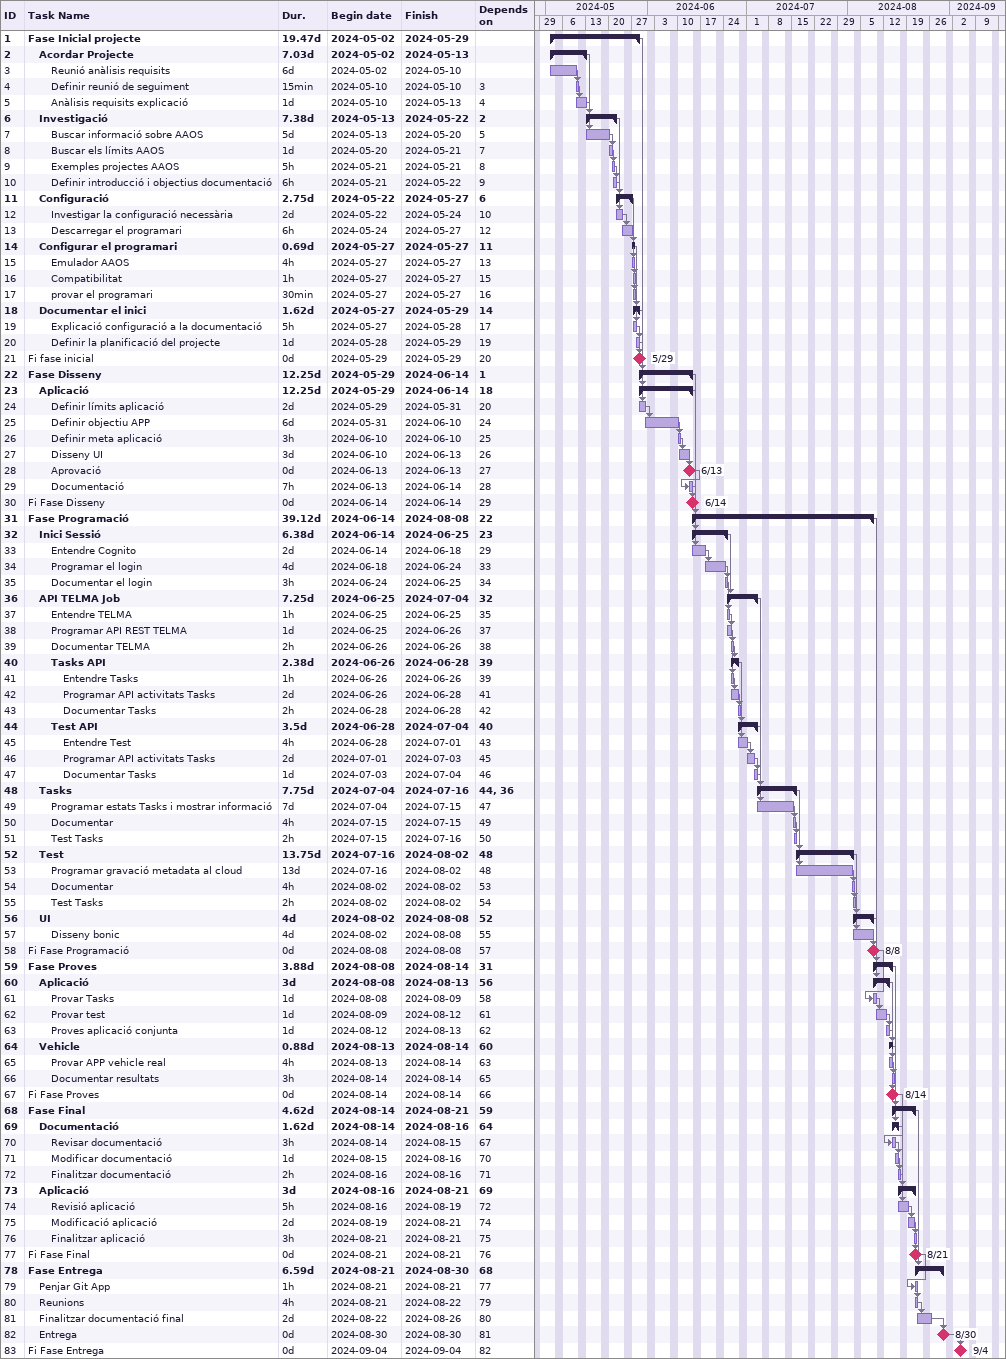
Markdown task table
| ID | Level | Task | Duration | Start | Finish | Predecessors |
|---|---|---|---|---|---|---|
| 1 | 1 | **Fase Inicial projecte** | 19.47d | 2024-05-02 | 2024-05-29 |  |
| 2 | 2 | **Acordar Projecte** | 7.03d | 2024-05-02 | 2024-05-13 |  |
| 3 | 3 | Reunió anàlisis requisits | 6d | 2024-05-02 | 2024-05-10 |  |
| 4 | 3 | Definir reunió de seguiment | 15min | 2024-05-10 | 2024-05-10 | 3 |
| 5 | 3 | Anàlisis requisits explicació | 1d | 2024-05-10 | 2024-05-13 | 4 |
| 6 | 2 | **Investigació** | 7.38d | 2024-05-13 | 2024-05-22 | 2 |
| 7 | 3 | Buscar informació sobre AAOS | 5d | 2024-05-13 | 2024-05-20 | 5 |
| 8 | 3 | Buscar els límits AAOS | 1d | 2024-05-20 | 2024-05-21 | 7 |
| 9 | 3 | Exemples projectes AAOS | 5h | 2024-05-21 | 2024-05-21 | 8 |
| 10 | 3 | Definir introducció i objectius documentació | 6h | 2024-05-21 | 2024-05-22 | 9 |
| 11 | 2 | **Configuració** | 2.75d | 2024-05-22 | 2024-05-27 | 6 |
| 12 | 3 | Investigar la configuració necessària | 2d | 2024-05-22 | 2024-05-24 | 10 |
| 13 | 3 | Descarregar el programari | 6h | 2024-05-24 | 2024-05-27 | 12 |
| 14 | 2 | **Configurar el programari** | 0.69d | 2024-05-27 | 2024-05-27 | 11 |
| 15 | 3 | Emulador AAOS | 4h | 2024-05-27 | 2024-05-27 | 13 |
| 16 | 3 | Compatibilitat | 1h | 2024-05-27 | 2024-05-27 | 15 |
| 17 | 3 | provar el programari | 30min | 2024-05-27 | 2024-05-27 | 16 |
| 18 | 2 | **Documentar el inici** | 1.62d | 2024-05-27 | 2024-05-29 | 14 |
| 19 | 3 | Explicació configuració a la documentació | 5h | 2024-05-27 | 2024-05-28 | 17 |
| 20 | 3 | Definir la planificació del projecte | 1d | 2024-05-28 | 2024-05-29 | 19 |
| 21 | 1 | Fi fase inicial | 0d | 2024-05-29 | 2024-05-29 | 20 |
| 22 | 1 | **Fase Disseny** | 12.25d | 2024-05-29 | 2024-06-14 | 1 |
| 23 | 2 | **Aplicació** | 12.25d | 2024-05-29 | 2024-06-14 | 18 |
| 24 | 3 | Definir límits aplicació | 2d | 2024-05-29 | 2024-05-31 | 20 |
| 25 | 3 | Definir objectiu APP | 6d | 2024-05-31 | 2024-06-10 | 24 |
| 26 | 3 | Definir meta aplicació | 3h | 2024-06-10 | 2024-06-10 | 25 |
| 27 | 3 | Disseny UI | 3d | 2024-06-10 | 2024-06-13 | 26 |
| 28 | 3 | Aprovació | 0d | 2024-06-13 | 2024-06-13 | 27 |
| 29 | 3 | Documentació | 7h | 2024-06-13 | 2024-06-14 | 28 |
| 30 | 1 | Fi Fase Disseny | 0d | 2024-06-14 | 2024-06-14 | 29 |
| 31 | 1 | **Fase Programació** | 39.12d | 2024-06-14 | 2024-08-08 | 22 |
| 32 | 2 | **Inici Sessió** | 6.38d | 2024-06-14 | 2024-06-25 | 23 |
| 33 | 3 | Entendre Cognito | 2d | 2024-06-14 | 2024-06-18 | 29 |
| 34 | 3 | Programar el login | 4d | 2024-06-18 | 2024-06-24 | 33 |
| 35 | 3 | Documentar el login | 3h | 2024-06-24 | 2024-06-25 | 34 |
| 36 | 2 | **API TELMA Job** | 7.25d | 2024-06-25 | 2024-07-04 | 32 |
| 37 | 3 | Entendre TELMA | 1h | 2024-06-25 | 2024-06-25 | 35 |
| 38 | 3 | Programar API REST TELMA | 1d | 2024-06-25 | 2024-06-26 | 37 |
| 39 | 3 | Documentar TELMA | 2h | 2024-06-26 | 2024-06-26 | 38 |
| 40 | 3 | **Tasks API** | 2.38d | 2024-06-26 | 2024-06-28 | 39 |
| 41 | 4 | Entendre Tasks | 1h | 2024-06-26 | 2024-06-26 | 39 |
| 42 | 4 | Programar API activitats Tasks | 2d | 2024-06-26 | 2024-06-28 | 41 |
| 43 | 4 | Documentar Tasks | 2h | 2024-06-28 | 2024-06-28 | 42 |
| 44 | 3 | **Test API** | 3.5d | 2024-06-28 | 2024-07-04 | 40 |
| 45 | 4 | Entendre Test | 4h | 2024-06-28 | 2024-07-01 | 43 |
| 46 | 4 | Programar API activitats Tasks | 2d | 2024-07-01 | 2024-07-03 | 45 |
| 47 | 4 | Documentar Tasks | 1d | 2024-07-03 | 2024-07-04 | 46 |
| 48 | 2 | **Tasks** | 7.75d | 2024-07-04 | 2024-07-16 | 44, 36 |
| 49 | 3 | Programar estats Tasks i mostrar informació | 7d | 2024-07-04 | 2024-07-15 | 47 |
| 50 | 3 | Documentar | 4h | 2024-07-15 | 2024-07-15 | 49 |
| 51 | 3 | Test Tasks | 2h | 2024-07-15 | 2024-07-16 | 50 |
| 52 | 2 | **Test** | 13.75d | 2024-07-16 | 2024-08-02 | 48 |
| 53 | 3 | Programar gravació metadata al cloud | 13d | 2024-07-16 | 2024-08-02 | 48 |
| 54 | 3 | Documentar | 4h | 2024-08-02 | 2024-08-02 | 53 |
| 55 | 3 | Test Tasks | 2h | 2024-08-02 | 2024-08-02 | 54 |
| 56 | 2 | **UI** | 4d | 2024-08-02 | 2024-08-08 | 52 |
| 57 | 3 | Disseny bonic | 4d | 2024-08-02 | 2024-08-08 | 55 |
| 58 | 1 | Fi Fase Programació | 0d | 2024-08-08 | 2024-08-08 | 57 |
| 59 | 1 | **Fase Proves** | 3.88d | 2024-08-08 | 2024-08-14 | 31 |
| 60 | 2 | **Aplicació** | 3d | 2024-08-08 | 2024-08-13 | 56 |
| 61 | 3 | Provar Tasks | 1d | 2024-08-08 | 2024-08-09 | 58 |
| 62 | 3 | Provar test | 1d | 2024-08-09 | 2024-08-12 | 61 |
| 63 | 3 | Proves aplicació conjunta | 1d | 2024-08-12 | 2024-08-13 | 62 |
| 64 | 2 | **Vehicle** | 0.88d | 2024-08-13 | 2024-08-14 | 60 |
| 65 | 3 | Provar APP vehicle real | 4h | 2024-08-13 | 2024-08-14 | 63 |
| 66 | 3 | Documentar resultats | 3h | 2024-08-14 | 2024-08-14 | 65 |
| 67 | 1 | Fi Fase Proves | 0d | 2024-08-14 | 2024-08-14 | 66 |
| 68 | 1 | **Fase Final** | 4.62d | 2024-08-14 | 2024-08-21 | 59 |
| 69 | 2 | **Documentació** | 1.62d | 2024-08-14 | 2024-08-16 | 64 |
| 70 | 3 | Revisar documentació | 3h | 2024-08-14 | 2024-08-15 | 67 |
| 71 | 3 | Modificar documentació | 1d | 2024-08-15 | 2024-08-16 | 70 |
| 72 | 3 | Finalitzar documentació | 2h | 2024-08-16 | 2024-08-16 | 71 |
| 73 | 2 | **Aplicació** | 3d | 2024-08-16 | 2024-08-21 | 69 |
| 74 | 3 | Revisió aplicació | 5h | 2024-08-16 | 2024-08-19 | 72 |
| 75 | 3 | Modificació aplicació | 2d | 2024-08-19 | 2024-08-21 | 74 |
| 76 | 3 | Finalitzar aplicació | 3h | 2024-08-21 | 2024-08-21 | 75 |
| 77 | 1 | Fi Fase Final | 0d | 2024-08-21 | 2024-08-21 | 76 |
| 78 | 1 | **Fase Entrega** | 6.59d | 2024-08-21 | 2024-08-30 | 68 |
| 79 | 2 | Penjar Git App | 1h | 2024-08-21 | 2024-08-21 | 77 |
| 80 | 2 | Reunions | 4h | 2024-08-21 | 2024-08-22 | 79 |
| 81 | 2 | Finalitzar documentació final | 2d | 2024-08-22 | 2024-08-26 | 80 |
| 82 | 2 | Entrega | 0d | 2024-08-30 | 2024-08-30 | 81 |
| 83 | 1 | Fi Fase Entrega | 0d | 2024-09-04 | 2024-09-04 | 82 |
